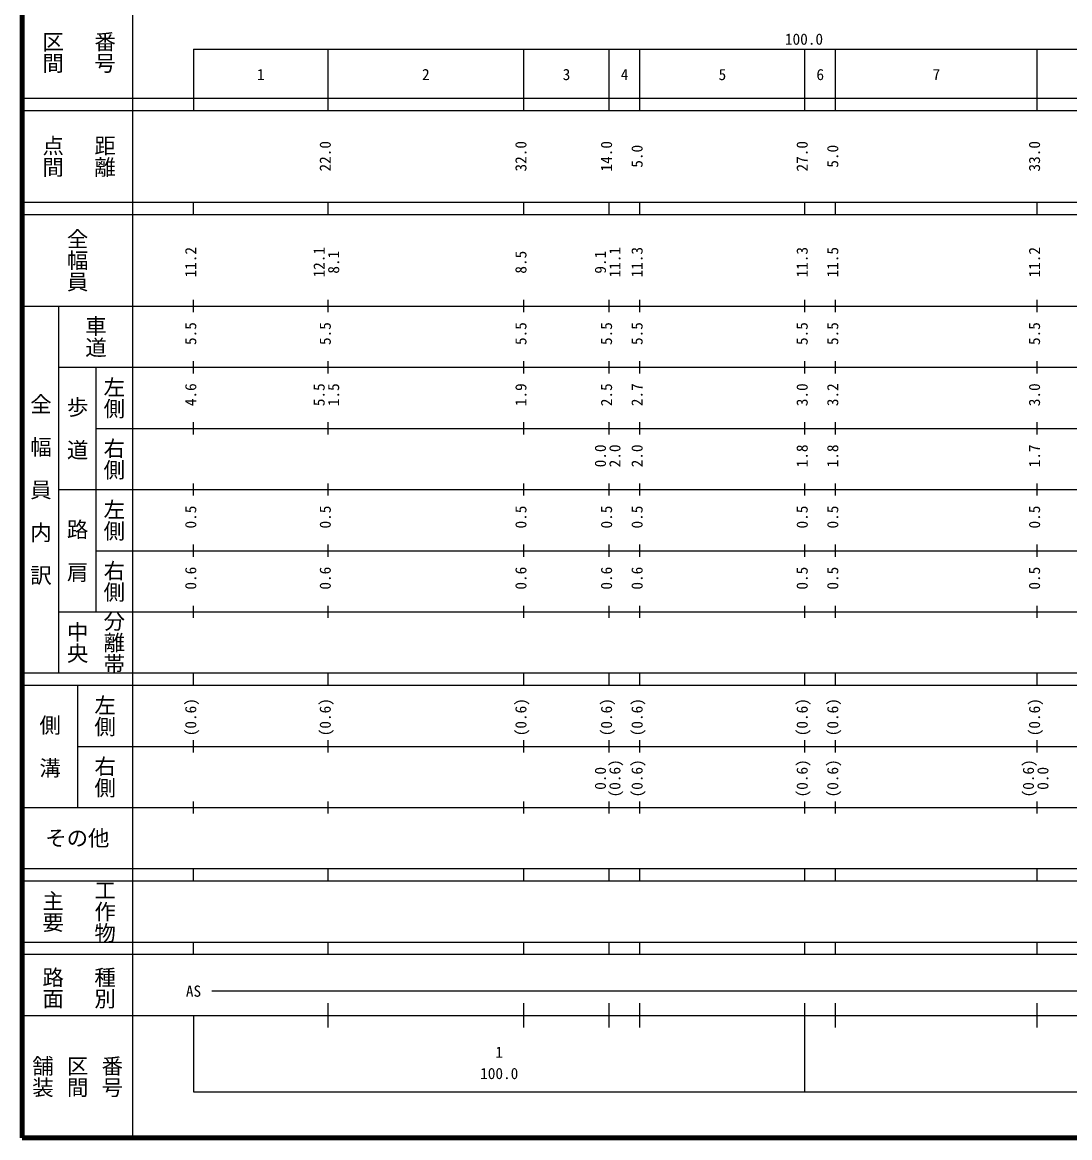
# Model space of a CAD drawing. Units: millimetres on the paper, enlarged 1000 times. Extents: x 40000 to 680000, y 20000 to 380000.
# Drawn here: x 40000 to 211298, y 20000 to 202409 of the extents above; entities that cross this region are included whole.
import ezdxf
from ezdxf.enums import TextEntityAlignment as Align

# ---------------------------------------------------------------- set-up
doc = ezdxf.new("R2010")
doc.units = ezdxf.units.MM
doc.header["$LTSCALE"] = 1000
doc.layers.add('M-TTL', color=2, linetype='Continuous', lineweight=140)
doc.layers.add('M-TTL-BAND', color=7, linetype='Continuous', lineweight=25)
doc.styles.add('@ＭＳ ゴシック', font='')
doc.styles.add('ＭＳ ゴシック', font='')
doc.styles.get('@ＭＳ ゴシック').set_extended_font_data('@MS Gothic')
doc.styles.get('ＭＳ ゴシック').set_extended_font_data('MS Gothic')

msp = doc.modelspace()

# ---------------------------------------------------------------- linework, layer by layer
at = {"layer": 'M-TTL'}
for p, q in [((40000, 380000), (40000, 20000)), ((40000, 20000), (680000, 20000))]:
    msp.add_line(p, q, dxfattribs=at)
at = {"layer": 'M-TTL-BAND'}
for p, q in [((58000, 370000), (58000, 20000)), ((68000, 198000), (579000, 198000)), ((68000, 198000), (68000, 188000)), ((90000, 188000), (90000, 198000)), ((122000, 188000), (122000, 198000)), ((136000, 188000), (136000, 198000)), ((141000, 188000), (141000, 198000)), ((168000, 188000), (168000, 198000)), ((173000, 188000), (173000, 198000)), ((206000, 188000), (206000, 198000)), ((40000, 190000), (579000, 190000)), ((40000, 188000), (579000, 188000)), ((40000, 173000), (579000, 173000)), ((68000, 171000), (68000, 173000)), ((90000, 171000), (90000, 173000)), ((122000, 171000), (122000, 173000)), ((136000, 171000), (136000, 173000)), ((141000, 171000), (141000, 173000)), ((168000, 171000), (168000, 173000)), ((173000, 171000), (173000, 173000)), ((206000, 171000), (206000, 173000)), ((40000, 171000), (579000, 171000)), ((68000, 155000), (68000, 157000)), ((90000, 155000), (90000, 157000)), ((122000, 155000), (122000, 157000)), ((136000, 155000), (136000, 157000)), ((141000, 155000), (141000, 157000)), ((168000, 155000), (168000, 157000)), ((173000, 155000), (173000, 157000)), ((206000, 155000), (206000, 157000)), ((40000, 156000), (579000, 156000)), ((46000, 96000), (46000, 156000)), ((46000, 146000), (579000, 146000)), ((52000, 146000), (52000, 106000)), ((68000, 145000), (68000, 147000)), ((90000, 145000), (90000, 147000)), ((122000, 145000), (122000, 147000)), ((136000, 145000), (136000, 147000)), ((141000, 145000), (141000, 147000)), ((168000, 145000), (168000, 147000)), ((173000, 145000), (173000, 147000)), ((206000, 145000), (206000, 147000)), ((68000, 135000), (68000, 137000)), ((90000, 135000), (90000, 137000)), ((122000, 135000), (122000, 137000)), ((136000, 135000), (136000, 137000)), ((141000, 135000), (141000, 137000)), ((168000, 135000), (168000, 137000)), ((173000, 135000), (173000, 137000)), ((206000, 135000), (206000, 137000)), ((52000, 136000), (579000, 136000)), ((46000, 126000), (579000, 126000)), ((68000, 125000), (68000, 127000)), ((90000, 125000), (90000, 127000)), ((122000, 125000), (122000, 127000)), ((136000, 125000), (136000, 127000)), ((141000, 125000), (141000, 127000)), ((168000, 125000), (168000, 127000)), ((173000, 125000), (173000, 127000)), ((206000, 125000), (206000, 127000)), ((68000, 115000), (68000, 117000)), ((90000, 115000), (90000, 117000)), ((122000, 115000), (122000, 117000)), ((136000, 115000), (136000, 117000)), ((141000, 115000), (141000, 117000)), ((168000, 115000), (168000, 117000)), ((173000, 115000), (173000, 117000)), ((206000, 115000), (206000, 117000)), ((52000, 116000), (579000, 116000)), ((46000, 106000), (579000, 106000)), ((68000, 105000), (68000, 107000)), ((90000, 105000), (90000, 107000)), ((122000, 105000), (122000, 107000)), ((136000, 105000), (136000, 107000)), ((141000, 105000), (141000, 107000)), ((168000, 105000), (168000, 107000)), ((173000, 105000), (173000, 107000)), ((206000, 105000), (206000, 107000)), ((40000, 96000), (579000, 96000)), ((68000, 94000), (68000, 96000)), ((90000, 94000), (90000, 96000)), ((122000, 94000), (122000, 96000)), ((136000, 94000), (136000, 96000)), ((141000, 94000), (141000, 96000)), ((168000, 94000), (168000, 96000)), ((173000, 94000), (173000, 96000)), ((206000, 94000), (206000, 96000)), ((40000, 94000), (579000, 94000)), ((49000, 94000), (49000, 74000)), ((49000, 84000), (579000, 84000)), ((68000, 83000), (68000, 85000)), ((90000, 83000), (90000, 85000)), ((122000, 83000), (122000, 85000)), ((136000, 83000), (136000, 85000)), ((141000, 83000), (141000, 85000)), ((168000, 83000), (168000, 85000)), ((173000, 83000), (173000, 85000)), ((206000, 83000), (206000, 85000)), ((68000, 73000), (68000, 75000)), ((90000, 73000), (90000, 75000)), ((122000, 73000), (122000, 75000)), ((136000, 73000), (136000, 75000)), ((141000, 73000), (141000, 75000)), ((168000, 73000), (168000, 75000)), ((173000, 73000), (173000, 75000)), ((206000, 73000), (206000, 75000)), ((40000, 74000), (579000, 74000)), ((40000, 64000), (579000, 64000)), ((68000, 62000), (68000, 64000)), ((90000, 62000), (90000, 64000)), ((122000, 62000), (122000, 64000)), ((136000, 62000), (136000, 64000)), ((141000, 62000), (141000, 64000)), ((168000, 62000), (168000, 64000)), ((173000, 62000), (173000, 64000)), ((206000, 62000), (206000, 64000)), ((40000, 62000), (579000, 62000)), ((40000, 52000), (579000, 52000)), ((68000, 50000), (68000, 52000)), ((90000, 50000), (90000, 52000)), ((122000, 50000), (122000, 52000)), ((136000, 50000), (136000, 52000)), ((141000, 50000), (141000, 52000)), ((168000, 50000), (168000, 52000)), ((173000, 50000), (173000, 52000)), ((206000, 50000), (206000, 52000)), ((40000, 50000), (579000, 50000)), ((71000, 44000), (420000, 44000)), ((90000, 38000), (90000, 42000)), ((122000, 38000), (122000, 42000)), ((136000, 38000), (136000, 42000)), ((141000, 38000), (141000, 42000)), ((168000, 27500), (168000, 42000)), ((173000, 38000), (173000, 42000)), ((206000, 38000), (206000, 42000)), ((40000, 40000), (579000, 40000)), ((68000, 40000), (68000, 27500)), ((68000, 27500), (579000, 27500))]:
    msp.add_line(p, q, dxfattribs=at)

# ---------------------------------------------------------------- texts
at = {"layer": 'M-TTL-BAND', "style": '@ＭＳ ゴシック'}
for s, p in [('番号', (53500, 197500)), ('区間', (45000, 197500)), ('点間', (45000, 180500)), ('距離', (53500, 180500)), ('全幅員', (49000, 163500)), ('車道', (52000, 151000)), ('左側', (55000, 141000)), ('全\u3000幅\u3000員\u3000内\u3000訳', (43000, 126000)), ('歩\u3000道', (49000, 136000)), ('右側', (55000, 131000)), ('左側', (55000, 121000)), ('路\u3000肩', (49000, 116000)), ('右側', (55000, 111000)), ('分離帯', (55000, 101000)), ('中央', (49000, 101000)), ('左側', (53500, 89000)), ('側\u3000溝', (44500, 84000)), ('右側', (53500, 79000)), ('主要', (45000, 57000)), ('工作物', (53500, 57000)), ('路面', (45000, 44500)), ('種別', (53500, 44500)), ('舗装', (43333, 30000)), ('区間', (49000, 30000)), ('番号', (54667, 30000))]:
    msp.add_text(s, height=2566, rotation=270, dxfattribs=at).set_placement(p, align=Align.MIDDLE_CENTER)
at = {"layer": 'M-TTL-BAND', "style": 'ＭＳ ゴシック'}
for s, p in [('100.0', (167844, 198195)), ('1', (79000, 192405)), ('2', (106000, 192405)), ('3', (129000, 192405)), ('4', (138500, 192405)), ('5', (154500, 192405)), ('6', (170500, 192405)), ('7', (189500, 192405)), ('AS', (68000, 42500)), ('1', (118000, 32523)), ('100.0', (118000, 29033))]:
    msp.add_text(s, height=1833, dxfattribs=at).set_placement(p, align=Align.BOTTOM_CENTER)
for s, p in [('22.0', (91000, 180500)), ('32.0', (123000, 180500)), ('14.0', (137000, 180500)), ('27.0', (169000, 180500)), ('33.0', (207000, 180500)), ('5.0', (142000, 180500)), ('5.0', (174000, 180500)), ('11.2', (69000, 163174)), ('12.1', (90000, 163174)), ('8.1', (92370, 163174)), ('8.5', (123000, 163174)), ('9.1', (136000, 163174)), ('11.1', (138370, 163174)), ('11.3', (142000, 163174)), ('11.3', (169000, 163174)), ('11.5', (174000, 163174)), ('11.2', (207000, 163174)), ('5.5', (69000, 151500)), ('5.5', (91000, 151500)), ('5.5', (123000, 151500)), ('5.5', (137000, 151500)), ('5.5', (142000, 151500)), ('5.5', (169000, 151500)), ('5.5', (174000, 151500)), ('5.5', (207000, 151500)), ('4.6', (69000, 141500)), ('5.5', (90000, 141500)), ('1.5', (92370, 141500)), ('1.9', (123000, 141500)), ('2.5', (137000, 141500)), ('2.7', (142000, 141500)), ('3.0', (169000, 141500)), ('3.2', (174000, 141500)), ('3.0', (207000, 141500)), ('0.0', (136000, 131500)), ('2.0', (138370, 131500)), ('2.0', (142000, 131500)), ('1.8', (169000, 131500)), ('1.8', (174000, 131500)), ('1.7', (207000, 131500)), ('0.5', (69000, 121500)), ('0.5', (91000, 121500)), ('0.5', (123000, 121500)), ('0.5', (137000, 121500)), ('0.5', (142000, 121500)), ('0.5', (169000, 121500)), ('0.5', (174000, 121500)), ('0.5', (207000, 121500)), ('0.6', (69000, 111500)), ('0.6', (91000, 111500)), ('0.6', (123000, 111500)), ('0.6', (137000, 111500)), ('0.6', (142000, 111500)), ('0.5', (169000, 111500)), ('0.5', (174000, 111500)), ('0.5', (207000, 111500)), ('(0.6)', (69000, 88764)), ('(0.6)', (91000, 88764)), ('(0.6)', (123000, 88764)), ('(0.6)', (137000, 88764)), ('(0.6)', (142000, 88764)), ('(0.6)', (169000, 88764)), ('(0.6)', (174000, 88764)), ('(0.6)', (207000, 88764)), ('0.0', (136000, 78764)), ('(0.6)', (138370, 78764)), ('(0.6)', (142000, 78764)), ('(0.6)', (169000, 78764)), ('(0.6)', (174000, 78764)), ('(0.6)', (206000, 78764)), ('0.0', (208370, 78764))]:
    msp.add_text(s, height=1833, rotation=90, dxfattribs=at).set_placement(p, align=Align.BOTTOM_CENTER)
msp.add_text('その他', height=2566, dxfattribs=at).set_placement((49000, 69000), align=Align.MIDDLE_CENTER)

doc.saveas('drawing.dxf')
